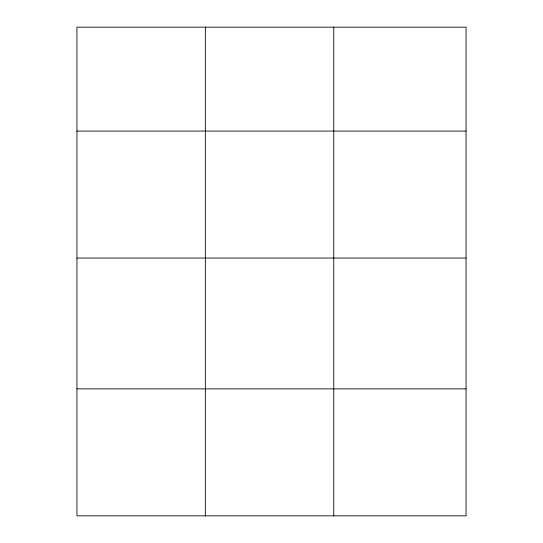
<?xml version="1.0" encoding="UTF-8"?>
<svg xmlns="http://www.w3.org/2000/svg" width="543" height="543" viewBox="0 0 543 543"><rect width="100%" height="100%" fill="white"/><g stroke="black" fill="none" stroke-linecap="round" stroke-linejoin="round"><path stroke-width="0.81" d="M466.057 258.054L466.057 27.15L76.943 27.15L76.943 515.85L466.057 515.85L466.057 258.054L76.943 258.054M76.943 131.073L466.057 131.073M76.943 388.876L466.057 388.876M333.762 27.15L333.762 515.85M205.349 27.15L205.349 515.85"/></g></svg>
